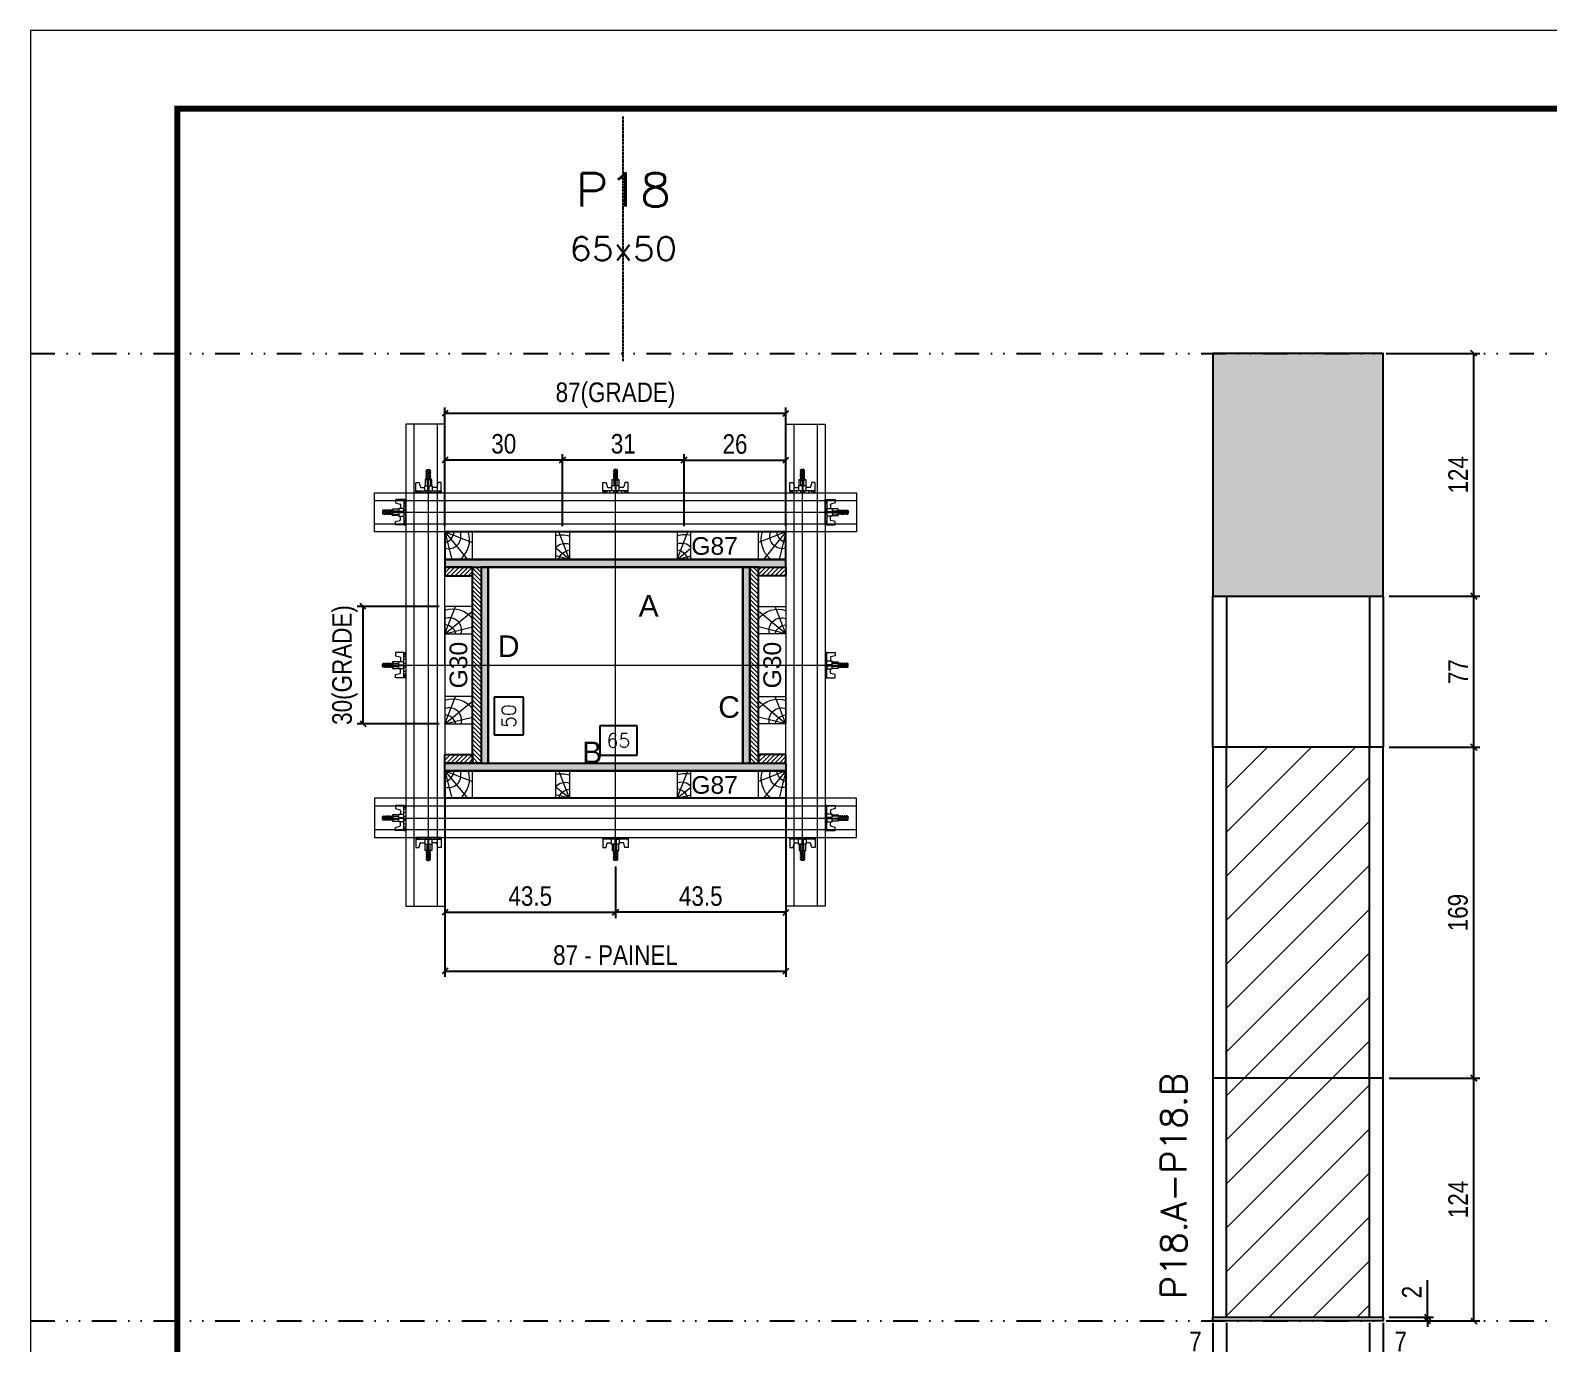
# Model space of a CAD drawing. Extents: x 13379 to 23315, y 867 to 16997.
# Drawn here: x 17569 to 18344, y 11584 to 12254 of the extents above; entities that cross this region are included whole.
import ezdxf
from ezdxf.enums import TextEntityAlignment as Align

# ---------------------------------------------------------------- set-up
doc = ezdxf.new("R2010")
doc.units = 0
for name, pattern in [('DASHED', [0.75, 0.5, -0.25]), ('DIVIDE2', [0.625, 0.25, -0.125, 0, -0.125, 0, -0.125]), ('HIDDEN', [0.375, 0.25, -0.125])]:
    doc.linetypes.add(name, pattern=pattern)
for name, color, linetype in [('CHAPA', 1, 'Continuous'), ('COTA', 241, 'Continuous'), ('MEIO_PONT', 93, 'Continuous'), ('Nível', 160, 'Continuous'), ('Painéis', 200, 'Continuous'), ('SARRAFO', 251, 'Continuous'), ('Sarrafo de Pressão', 42, 'HIDDEN'), ('Texto de Titulo', 7, 'Continuous'), ('Texto Qtd Sarr', 242, 'Continuous'), ('TEXTO_GERAL', 7, 'Continuous')]:
    doc.layers.add(name, color=color, linetype=linetype)
for name, color, linetype, lineweight in [('Folhas', 255, 'Continuous', 9), ('Hachura', 251, 'Continuous', 9), ('Madeira', 126, 'Continuous', 18), ('Perfil Metálico', 224, 'Continuous', 18), ('SARRAFO DE PRESSAO', 251, 'DASHED', 9), ('Texto Seção', 7, 'Continuous', 15)]:
    doc.layers.add(name, color=color, linetype=linetype, lineweight=lineweight)
doc.styles.add('ARIAL', font='arial.ttf')
doc.styles.add('COTA TECNICA', font='techl___.ttf', dxfattribs={"height": 10})
doc.styles.add('COTA TECNICA 2X', font='techl___.ttf', dxfattribs={"height": 10})
doc.styles.add('COTA TECNICA-50', font='techl___.ttf', dxfattribs={"height": 10})
doc.styles.add('REGUA-120', font='ROMANS.shx', dxfattribs={"height": 15})
doc.styles.add('ROMANS', font='romans.shx')
doc.styles.add('SANSSERIF', font='sas_____.pfb')
doc.dimstyles.new('COTA PAINEL-50', dxfattribs={"dimtxt": 10, "dimasz": 3, "dimexe": 3, "dimexo": 3, "dimgap": 3, "dimtad": 1, "dimdec": 1, "dimzin": 12, "dimdsep": 46, "dimtxsty": 'COTA TECNICA-50', "dimblk1": 'OBLIQUE', "dimblk2": 'OBLIQUE', "dimsah": 1, "dimcen": 0.9, "dimclrd": 4, "dimclre": 4, "dimclrt": 240, "dimadec": 1, "dimazin": 3, "dimtfac": 1, "dimtdec": 1, "dimtmove": 0, "dimatfit": 3, "dimfxl": 1, "dimtolj": 1, "dimtzin": 12, "dimarcsym": 0})
doc.dimstyles.new('PAINEL', dxfattribs={"dimtxt": 10, "dimasz": 3, "dimexe": 3, "dimexo": 3, "dimgap": 3, "dimtad": 1, "dimdec": 1, "dimzin": 12, "dimdsep": 46, "dimtxsty": 'COTA TECNICA', "dimblk1": 'OBLIQUE', "dimblk2": 'OBLIQUE', "dimsah": 1, "dimcen": 0.9, "dimclrd": 4, "dimclre": 4, "dimclrt": 240, "dimadec": 1, "dimazin": 3, "dimtfac": 1, "dimtdec": 1, "dimtmove": 0, "dimatfit": 3, "dimfxl": 1, "dimtolj": 1, "dimtzin": 12, "dimarcsym": 0})
doc.dimstyles.new('SECAO PILAR', dxfattribs={"dimtxt": 10, "dimasz": 3, "dimexe": 3, "dimexo": 3, "dimgap": 3, "dimtad": 1, "dimdec": 1, "dimlfac": 0.5, "dimzin": 12, "dimdsep": 46, "dimtxsty": 'COTA TECNICA 2X', "dimblk1": 'OBLIQUE', "dimblk2": 'OBLIQUE', "dimsah": 1, "dimcen": 0.9, "dimclrd": 256, "dimclre": 256, "dimclrt": 256, "dimadec": 1, "dimazin": 3, "dimtfac": 1, "dimtdec": 1, "dimtmove": 0, "dimatfit": 3, "dimfxl": 1, "dimtolj": 1, "dimtzin": 12, "dimarcsym": 0})
doc.dimstyles.new('SECÇÃO 2', dxfattribs={"dimtxt": 7, "dimasz": 6, "dimexe": 0.18, "dimexo": 2, "dimgap": -4, "dimtad": 3, "dimdec": 1, "dimlfac": 0.5, "dimzin": 12, "dimdsep": 46, "dimtxsty": 'ROMANS', "dimblk": 'ARCHTICK', "dimcen": 0.09, "dimse1": 1, "dimse2": 1, "dimsd1": 1, "dimsd2": 1, "dimclrd": 180, "dimclre": 5, "dimclrt": 1, "dimadec": 0, "dimazin": 3, "dimtfac": 1, "dimtdec": 1, "dimtofl": 0, "dimtmove": 0, "dimatfit": 3, "dimldrblk": 'ARCHTICK', "dimfxl": 1, "dimtolj": 1, "dimtzin": 0, "dimarcsym": 0})
pattern_1 = [(135, (-5129.9302, 21066.0892), (-1.12253202, -1.12253202), [])]

# ---------------------------------------------------------------- blocks, each defined once
blk = doc.blocks.new('9999999999')
at = {"layer": 'Folhas'}
blk.add_lwpolyline([(98138.98, 34190.21), (99623.98, 34190.21), (99623.98, 35240.21), (98138.98, 35240.21)], close=True, dxfattribs=at)
at = {"layer": 'Folhas', "color": 30, "const_width": 3}
blk.add_lwpolyline([(98213.98, 34230.21), (99583.98, 34230.21), (99583.98, 35200.21), (98213.98, 35200.21)], close=True, dxfattribs=at)
blk = doc.blocks.new('*D572')
at = {"layer": 'COTA', "color": 180, "lineweight": -2, "transparency": 16777216}
for p, q in [((17879.08, 11899.14), (17860.08, 11899.14)), ((17860.08, 11899.14), (17860.08, 11884.14)), ((17879.08, 11884.14), (17879.08, 11899.14)), ((17860.08, 11884.14), (17879.08, 11884.14))]:
    blk.add_line(p, q, dxfattribs=at)
at = {"layer": 'Defpoints', "color": 0, "transparency": 16777216}
for p in [(17803.08, 11880.14), (17933.08, 11880.14), (17933.08, 11880.14)]:
    blk.add_point(p, dxfattribs=at)
at = {"layer": 'COTA', "color": 1, "transparency": 16777216, "insert": (17869.58, 11891.64), "char_height": 7, "attachment_point": 5, "style": 'ROMANS'}
blk.add_mtext('\\A1;65', dxfattribs=at)
blk = doc.blocks.new('_ArchTick')
at = {"color": 0, "linetype": 'ByBlock', "const_width": 0.15}
blk.add_lwpolyline([(-0.5, -0.5), (0.5, 0.5)], dxfattribs=at)
blk = doc.blocks.new('_Oblique')
at = {"color": 0, "linetype": 'ByBlock', "lineweight": -2}
blk.add_line((-0.5, -0.5), (0.5, 0.5), dxfattribs=at)
blk = doc.blocks.new('*D573')
at = {"layer": 'COTA', "lineweight": -2, "transparency": 16777216}
for p, q in [((17781.08, 11873.14), (17781.08, 11770.94)), ((17955.08, 11873.14), (17955.08, 11770.94)), ((17781.08, 11773.94), (17955.08, 11773.94))]:
    blk.add_line(p, q, dxfattribs=at)
at = {"layer": 'Defpoints', "color": 0, "transparency": 16777216}
for p in [(17781.08, 11876.14), (17955.08, 11876.14), (17955.08, 11773.94)]:
    blk.add_point(p, dxfattribs=at)
at = {"layer": 'COTA', "lineweight": -2, "transparency": 16777216, "xscale": 3, "yscale": 3, "zscale": 3, "rotation": 180}
blk.add_blockref('_Oblique', (17781.08, 11773.94), dxfattribs=at)
at = {"layer": 'COTA', "lineweight": -2, "transparency": 16777216, "xscale": 3, "yscale": 3, "zscale": 3}
blk.add_blockref('_Oblique', (17955.08, 11773.94), dxfattribs=at)
at = {"layer": 'COTA', "transparency": 16777216, "insert": (17868.08, 11782.03), "char_height": 10, "attachment_point": 5, "style": 'COTA TECNICA 2X'}
blk.add_mtext('\\A1;87 - PAINEL', dxfattribs=at)
blk = doc.blocks.new('*D574')
at = {"layer": 'COTA', "lineweight": -2, "transparency": 16777216}
for p, q in [((17781.08, 11839.14), (17781.08, 11800.95)), ((17868.14, 11827.34), (17868.14, 11800.95)), ((17781.08, 11803.95), (17868.14, 11803.95))]:
    blk.add_line(p, q, dxfattribs=at)
at = {"layer": 'Defpoints', "color": 0, "transparency": 16777216}
for p in [(17781.08, 11842.14), (17868.14, 11830.34), (17868.14, 11803.95)]:
    blk.add_point(p, dxfattribs=at)
at = {"layer": 'COTA', "lineweight": -2, "transparency": 16777216, "xscale": 3, "yscale": 3, "zscale": 3, "rotation": 180}
blk.add_blockref('_Oblique', (17781.08, 11803.95), dxfattribs=at)
at = {"layer": 'COTA', "lineweight": -2, "transparency": 16777216, "xscale": 3, "yscale": 3, "zscale": 3}
blk.add_blockref('_Oblique', (17868.14, 11803.95), dxfattribs=at)
at = {"layer": 'COTA', "transparency": 16777216, "insert": (17824.61, 11812.17), "char_height": 10, "attachment_point": 5, "style": 'COTA TECNICA 2X'}
blk.add_mtext('\\A1;43.5', dxfattribs=at)
blk = doc.blocks.new('*D575')
at = {"layer": 'COTA', "lineweight": -2, "transparency": 16777216}
for p, q in [((17955.08, 11839.14), (17955.08, 11800.95)), ((17868.14, 11827.34), (17868.14, 11800.95)), ((17955.08, 11803.95), (17868.14, 11803.95))]:
    blk.add_line(p, q, dxfattribs=at)
at = {"layer": 'Defpoints', "color": 0, "transparency": 16777216}
for p in [(17955.08, 11842.14), (17868.14, 11830.34), (17868.14, 11803.95)]:
    blk.add_point(p, dxfattribs=at)
at = {"layer": 'COTA', "lineweight": -2, "transparency": 16777216, "xscale": 3, "yscale": 3, "zscale": 3, "rotation": 180}
blk.add_blockref('_Oblique', (17868.14, 11803.95), dxfattribs=at)
at = {"layer": 'COTA', "lineweight": -2, "transparency": 16777216, "xscale": 3, "yscale": 3, "zscale": 3}
blk.add_blockref('_Oblique', (17955.08, 11803.95), dxfattribs=at)
at = {"layer": 'COTA', "transparency": 16777216, "insert": (17911.61, 11812.17), "char_height": 10, "attachment_point": 5, "style": 'COTA TECNICA 2X'}
blk.add_mtext('\\A1;43.5', dxfattribs=at)
blk = doc.blocks.new('*D576')
at = {"layer": 'COTA', "color": 180, "lineweight": -2, "transparency": 16777216}
for p, q in [((17821.17, 11913.8), (17806.17, 11913.8)), ((17806.17, 11913.8), (17806.17, 11894.47)), ((17821.17, 11894.47), (17821.17, 11913.8)), ((17806.17, 11894.47), (17821.17, 11894.47))]:
    blk.add_line(p, q, dxfattribs=at)
at = {"layer": 'Defpoints', "color": 0, "transparency": 16777216}
for p in [(17803.08, 11980.14), (17825.17, 11980.14), (17803.08, 11880.14)]:
    blk.add_point(p, dxfattribs=at)
at = {"layer": 'COTA', "color": 1, "transparency": 16777216, "insert": (17813.67, 11904.14), "char_height": 7, "attachment_point": 5, "rotation": 90, "style": 'ROMANS'}
blk.add_mtext('\\A1;50', dxfattribs=at)
blk = doc.blocks.new('titulo1')
at = {"layer": 'Defpoints', "color": 252, "linetype": 'HIDDEN', "ltscale": 2}
blk.add_line((0, 0), (0, 125), dxfattribs=at)
at = {"layer": 'Defpoints', "style": 'ROMANS', "oblique": 15}
blk.add_attdef('FOLHA', text='', height=10, dxfattribs=at).set_placement((0, 15.58), align=Align.MIDDLE_CENTER)
at = {"layer": 'Texto Qtd Sarr', "color": 3, "style": 'ROMANS', "oblique": 15}
for tag, height, p in [('TITULO', 17, (0, 71.45)), ('SEÇÃO', 12, (0, 41.55))]:
    blk.add_attdef(tag, text='', height=height, dxfattribs=at).set_placement(p, align=Align.MIDDLE_CENTER)
blk = doc.blocks.new('PONTALETE')
at = {"layer": 'Madeira'}
for q in [(2.71, 7), (7, 5.76), (7, 1.74)]:
    blk.add_line((0, 0), q, dxfattribs=at)
blk.add_lwpolyline([(0, 0), (7, 0), (7, 7), (0, 7)], close=True, dxfattribs=at)
for centre, radius, start, end in [((2.04, 0.06), 6.23, 37.2818, 109.0913), ((1.09, 0.9), 3.19, 343.603, 109.9847), ((-0.21, -0.78), 3.09, 14.6322, 86.0383)]:
    blk.add_arc(centre, radius, start, end, dxfattribs=at)
blk = doc.blocks.new('*D577')
at = {"layer": 'COTA', "lineweight": -2, "transparency": 16777216}
for p, q in [((17781.08, 12001.14), (17781.08, 12061.7)), ((17781.08, 12058.7), (17955.08, 12058.7)), ((17955.08, 12001.14), (17955.08, 12061.7))]:
    blk.add_line(p, q, dxfattribs=at)
at = {"layer": 'Defpoints', "color": 0, "transparency": 16777216}
for p in [(17955.08, 12058.7), (17781.08, 11998.14), (17955.08, 11998.14)]:
    blk.add_point(p, dxfattribs=at)
at = {"layer": 'COTA', "lineweight": -2, "transparency": 16777216, "xscale": 3, "yscale": 3, "zscale": 3, "rotation": 180}
blk.add_blockref('_Oblique', (17781.08, 12058.7), dxfattribs=at)
at = {"layer": 'COTA', "lineweight": -2, "transparency": 16777216, "xscale": 3, "yscale": 3, "zscale": 3}
blk.add_blockref('_Oblique', (17955.08, 12058.7), dxfattribs=at)
at = {"layer": 'COTA', "transparency": 16777216, "insert": (17868.08, 12067.92), "char_height": 10, "attachment_point": 5, "style": 'COTA TECNICA 2X'}
blk.add_mtext('\\A1;87(GRADE)', dxfattribs=at)
blk = doc.blocks.new('MEIO PONTALETE')
at = {"layer": 'Madeira'}
for q in [(2.71, 7), (3.5, 2.88), (3.5, 0.87)]:
    blk.add_line((0, 0), q, dxfattribs=at)
blk.add_lwpolyline([(0, 0), (3.5, 0), (3.5, 7), (0, 7)], close=True, dxfattribs=at)
for centre, radius, start, end in [((2.04, 0.06), 6.23, 76.4499, 109.0913), ((1.09, 0.9), 3.19, 40.9063, 109.9847), ((-0.21, -0.78), 3.09, 14.6322, 86.0383)]:
    blk.add_arc(centre, radius, start, end, dxfattribs=at)
blk = doc.blocks.new('*D578')
at = {"layer": 'COTA', "lineweight": -2, "transparency": 16777216}
for p, q in [((17903.08, 12001.14), (17903.08, 12037.86)), ((17903.08, 12034.86), (17955.08, 12034.86)), ((17955.08, 12001.14), (17955.08, 12037.86))]:
    blk.add_line(p, q, dxfattribs=at)
at = {"layer": 'Defpoints', "color": 0, "transparency": 16777216}
for p in [(17955.08, 12034.86), (17903.08, 11998.14), (17955.08, 11998.14)]:
    blk.add_point(p, dxfattribs=at)
at = {"layer": 'COTA', "lineweight": -2, "transparency": 16777216, "xscale": 3, "yscale": 3, "zscale": 3, "rotation": 180}
blk.add_blockref('_Oblique', (17903.08, 12034.86), dxfattribs=at)
at = {"layer": 'COTA', "lineweight": -2, "transparency": 16777216, "xscale": 3, "yscale": 3, "zscale": 3}
blk.add_blockref('_Oblique', (17955.08, 12034.86), dxfattribs=at)
at = {"layer": 'COTA', "transparency": 16777216, "insert": (17929.08, 12042.96), "char_height": 10, "attachment_point": 5, "style": 'COTA TECNICA 2X'}
blk.add_mtext('\\A1;26', dxfattribs=at)
blk = doc.blocks.new('*D590')
at = {"layer": 'COTA', "lineweight": -2, "transparency": 16777216}
for p, q in [((17841.08, 12001.14), (17841.08, 12037.86)), ((17903.08, 12034.86), (17841.08, 12034.86)), ((17903.08, 12001.14), (17903.08, 12037.86))]:
    blk.add_line(p, q, dxfattribs=at)
at = {"layer": 'Defpoints', "color": 0, "transparency": 16777216}
for p in [(17841.08, 12034.86), (17841.08, 11998.14), (17903.08, 11998.14)]:
    blk.add_point(p, dxfattribs=at)
at = {"layer": 'COTA', "lineweight": -2, "transparency": 16777216, "xscale": 3, "yscale": 3, "zscale": 3, "rotation": 180}
blk.add_blockref('_Oblique', (17841.08, 12034.86), dxfattribs=at)
at = {"layer": 'COTA', "lineweight": -2, "transparency": 16777216, "xscale": 3, "yscale": 3, "zscale": 3}
blk.add_blockref('_Oblique', (17903.08, 12034.86), dxfattribs=at)
at = {"layer": 'COTA', "transparency": 16777216, "insert": (17872.08, 12043.08), "char_height": 10, "attachment_point": 5, "style": 'COTA TECNICA 2X'}
blk.add_mtext('\\A1;31', dxfattribs=at)
blk = doc.blocks.new('*D591')
at = {"layer": 'COTA', "linetype": 'ByBlock', "lineweight": -2, "transparency": 16777216}
for p, q in [((17781.08, 12001.14), (17781.08, 12037.86)), ((17841.08, 12034.86), (17781.08, 12034.86)), ((17841.08, 12001.14), (17841.08, 12037.86))]:
    blk.add_line(p, q, dxfattribs=at)
at = {"layer": 'Defpoints', "color": 0, "linetype": 'ByBlock', "transparency": 16777216}
for p in [(17781.08, 12034.86), (17781.08, 11998.14), (17841.08, 11998.14)]:
    blk.add_point(p, dxfattribs=at)
at = {"layer": 'COTA', "linetype": 'ByBlock', "lineweight": -2, "transparency": 16777216, "xscale": 3, "yscale": 3, "zscale": 3, "rotation": 180}
blk.add_blockref('_Oblique', (17781.08, 12034.86), dxfattribs=at)
at = {"layer": 'COTA', "linetype": 'ByBlock', "lineweight": -2, "transparency": 16777216, "xscale": 3, "yscale": 3, "zscale": 3}
blk.add_blockref('_Oblique', (17841.08, 12034.86), dxfattribs=at)
at = {"layer": 'COTA', "linetype": 'ByBlock', "transparency": 16777216, "insert": (17811.08, 12043.08), "char_height": 10, "attachment_point": 5, "style": 'COTA TECNICA 2X'}
blk.add_mtext('\\A1;30', dxfattribs=at)
blk = doc.blocks.new('C')
at = {"layer": 'Hachura', "color": 0}
for p, q in [((0, 3.22), (0, -3.22)), ((0.45, 3.22), (0, 3.22)), ((0.46, 3.16), (0, 3.16)), ((0.46, 3.05), (0, 3.05)), ((0.46, 2.88), (0, 2.88)), ((0, 2.75), (0, -1.16)), ((0.46, 2.65), (0, 2.65)), ((0.46, 2.23), (0, 2.23)), ((0.46, 1.51), (0, 1.51)), ((0.39, 0.49), (0.17, 0.49)), ((0.45, -3.23), (0.45, 3.22)), ((0.45, 3.22), (2.58, 3.22)), ((1.74, 0.97), (0.45, 0.97)), ((1.45, 0.1), (0.45, 0.1)), ((1.35, 1.94), (1.35, 0.96)), ((2.58, 2.39), (1.47, 2.09)), ((1.74, -0.97), (1.74, 0.97)), ((1.74, 0.97), (1.74, 0.84)), ((1.74, 0.97), (1.74, 0.84)), ((1.74, 0.84), (3.35, 0.84)), ((3.35, 0.45), (1.74, 0.45)), ((2.58, 3.22), (2.58, 2.39)), ((3.32, 0.84), (3.32, -0.84)), ((3.35, 0.84), (3.35, -0.84)), ((3.68, 0.45), (3.35, 0.45)), ((3.84, -0.52), (3.35, 0.45)), ((3.35, 0.06), (3.67, -0.57)), ((3.68, 0.45), (4.16, -0.52)), ((3.72, 0.5), (4.25, -0.57)), ((4.37, -0.55), (3.83, 0.53)), ((4.15, 0.45), (3.93, 0.45)), ((4.42, -0.52), (3.93, 0.45)), ((4.15, 0.45), (4.26, 0.45)), ((4.26, 0.45), (4.74, -0.52)), ((4.3, 0.5), (4.83, -0.57)), ((4.95, -0.55), (4.41, 0.53)), ((4.51, 0.45), (4.84, 0.45)), ((5, -0.52), (4.51, 0.45)), ((4.84, 0.45), (5.32, -0.52)), ((4.88, 0.5), (5.41, -0.57)), ((5.53, -0.55), (4.99, 0.53)), ((5.58, -0.52), (5.09, 0.45)), ((5.42, 0.45), (5.09, 0.45)), ((5.58, -0.52), (5.09, 0.45)), ((5.42, 0.45), (5.74, -0.19)), ((5.46, 0.5), (5.74, -0.07)), ((5.74, 0.19), (5.57, 0.53)), ((5.74, 0.32), (5.68, 0.45)), ((5.68, 0.45), (5.74, 0.45)), ((5.74, 0.45), (5.9, 0.29)), ((5.74, 0.45), (5.74, -0.52)), ((5.9, -0.36), (5.9, 0.29)), ((0.45, 0), (0, 0)), ((0.46, -1.52), (0, -1.52)), ((0.46, -2.23), (0, -2.23)), ((0.46, -2.65), (0, -2.65)), ((0.46, -2.88), (0, -2.88)), ((0.46, -3.05), (0, -3.05)), ((0.46, -3.16), (0, -3.16)), ((0, -3.22), (2.57, -3.22)), ((0.08, -0.48), (0.29, -0.48)), ((0.29, -0.48), (0.4, -0.48)), ((0.45, 0), (0.45, -0.97)), ((0.45, -0.16), (1.45, -0.16)), ((0.45, -0.65), (0.45, -0.32)), ((0.45, -3.23), (0.45, -0.65)), ((0.45, -0.97), (1.74, -0.97)), ((1.35, -1.94), (1.35, -0.97)), ((2.58, -2.39), (1.47, -2.1)), ((3.35, -0.32), (1.74, -0.32)), ((3.35, -0.84), (1.74, -0.84)), ((2.58, -3.23), (2.58, -2.39)), ((3.35, -0.07), (3.58, -0.52)), ((3.35, -0.52), (3.58, -0.52)), ((3.84, -0.52), (4.16, -0.52)), ((4.42, -0.52), (4.74, -0.52)), ((4.63, -0.52), (4.74, -0.52)), ((5, -0.52), (5.32, -0.52)), ((5.58, -0.52), (5.74, -0.52)), ((5.74, -0.52), (5.9, -0.36)), ((5.74, -0.52), (5.74, -0.52))]:
    blk.add_line(p, q, dxfattribs=at)
for centre, radius, start, end in [((1.52, 1.94), 0.161, 104.7436, 180), ((1.44, -0.03), 0.129, 272.695, 87.305), ((3.81, 0.39), 0.143, 25.5688, 154.4312), ((4.39, 0.39), 0.143, 25.5688, 154.4312), ((4.97, 0.39), 0.143, 25.5688, 154.4312), ((5.55, 0.39), 0.143, 25.5688, 154.4312), ((0.17, -0.37), 0.174, 221.744, 317.8592), ((1.52, -1.94), 0.161, 180, 255.2564), ((3.71, -0.4), 0.174, 222.1408, 318.256), ((4.29, -0.4), 0.174, 222.1408, 318.256), ((4.87, -0.4), 0.174, 222.1408, 318.256), ((5.45, -0.4), 0.174, 222.1408, 318.256), ((5.61, -0.4), 0.174, 317.8592, 318.256)]:
    blk.add_arc(centre, radius, start, end, dxfattribs=at)
blk = doc.blocks.new('*D579')
at = {"layer": 'COTA', "lineweight": -2, "transparency": 16777216}
for p, q in [((17778.08, 11960.14), (17736.27, 11960.14)), ((17739.27, 11900.22), (17739.27, 11960.14)), ((17778.11, 11900.22), (17736.27, 11900.22))]:
    blk.add_line(p, q, dxfattribs=at)
at = {"layer": 'Defpoints', "color": 0, "transparency": 16777216}
for p in [(17739.27, 11960.14), (17781.08, 11960.14), (17781.11, 11900.22)]:
    blk.add_point(p, dxfattribs=at)
at = {"layer": 'COTA', "lineweight": -2, "transparency": 16777216, "xscale": 3, "yscale": 3, "zscale": 3}
for p, rotation in [((17739.27, 11960.14), 90), ((17739.27, 11900.22), 270)]:
    blk.add_blockref('_Oblique', p, dxfattribs=dict(at, rotation=rotation))
at = {"layer": 'COTA', "transparency": 16777216, "insert": (17730.05, 11930.18), "char_height": 10, "attachment_point": 5, "rotation": 90, "style": 'COTA TECNICA 2X'}
blk.add_mtext('\\A1;30(GRADE)', dxfattribs=at)
blk = doc.blocks.new('*D580')
at = {"layer": 'COTA', "color": 4, "lineweight": -2, "transparency": 16777216}
for p, q in [((18172.92, 11594.3), (18172.92, 11540.13)), ((18259.92, 11594.3), (18259.92, 11540.13)), ((18172.92, 11543.13), (18259.92, 11543.13))]:
    blk.add_line(p, q, dxfattribs=at)
at = {"layer": 'Defpoints', "color": 0, "transparency": 16777216}
for p in [(18172.92, 11597.3), (18259.92, 11597.3), (18259.92, 11543.13)]:
    blk.add_point(p, dxfattribs=at)
at = {"layer": 'COTA', "color": 4, "lineweight": -2, "transparency": 16777216, "xscale": 3, "yscale": 3, "zscale": 3, "rotation": 180}
blk.add_blockref('_Oblique', (18172.92, 11543.13), dxfattribs=at)
at = {"layer": 'COTA', "color": 4, "lineweight": -2, "transparency": 16777216, "xscale": 3, "yscale": 3, "zscale": 3}
blk.add_blockref('_Oblique', (18259.92, 11543.13), dxfattribs=at)
at = {"layer": 'COTA', "color": 240, "transparency": 16777216, "insert": (18216.42, 11551.22), "char_height": 10, "attachment_point": 5, "style": 'COTA TECNICA'}
blk.add_mtext('\\A1;87', dxfattribs=at)
blk = doc.blocks.new('*D581')
at = {"layer": 'COTA', "color": 4, "lineweight": -2, "transparency": 16777216}
for p, q in [((18262.92, 11719.3), (18309.16, 11719.3)), ((18306.16, 11595.3), (18306.16, 11719.3)), ((18262.92, 11595.3), (18309.16, 11595.3))]:
    blk.add_line(p, q, dxfattribs=at)
at = {"layer": 'Defpoints', "color": 0, "transparency": 16777216}
for p in [(18259.92, 11719.3), (18306.16, 11719.3), (18259.92, 11595.3)]:
    blk.add_point(p, dxfattribs=at)
at = {"layer": 'COTA', "color": 4, "lineweight": -2, "transparency": 16777216, "xscale": 3, "yscale": 3, "zscale": 3}
for p, rotation in [((18306.16, 11719.3), 90), ((18306.16, 11595.3), 270)]:
    blk.add_blockref('_Oblique', p, dxfattribs=dict(at, rotation=rotation))
at = {"layer": 'COTA', "color": 240, "transparency": 16777216, "insert": (18298.09, 11657.3), "char_height": 10, "attachment_point": 5, "rotation": 90, "style": 'COTA TECNICA-50'}
blk.add_mtext('\\A1;124', dxfattribs=at)
blk = doc.blocks.new('*D582')
at = {"layer": 'COTA', "color": 4, "lineweight": -2, "transparency": 16777216}
for p, q in [((18282.45, 11597.3), (18282.45, 11616.1)), ((18262.92, 11597.3), (18285.45, 11597.3)), ((18262.92, 11595.3), (18285.45, 11595.3)), ((18282.45, 11595.3), (18282.45, 11597.3)), ((18282.45, 11595.3), (18282.45, 11592.3))]:
    blk.add_line(p, q, dxfattribs=at)
at = {"layer": 'Defpoints', "color": 0, "transparency": 16777216}
for p in [(18259.92, 11597.3), (18259.92, 11595.3), (18282.45, 11595.3)]:
    blk.add_point(p, dxfattribs=at)
at = {"layer": 'COTA', "color": 4, "lineweight": -2, "transparency": 16777216, "xscale": 3, "yscale": 3, "zscale": 3}
for p, rotation in [((18282.45, 11597.3), 270), ((18282.45, 11595.3), 90)]:
    blk.add_blockref('_Oblique', p, dxfattribs=dict(at, rotation=rotation))
at = {"layer": 'COTA', "color": 240, "transparency": 16777216, "insert": (18274.45, 11610.05), "char_height": 10, "attachment_point": 5, "rotation": 90, "style": 'COTA TECNICA-50'}
blk.add_mtext('\\A1;2', dxfattribs=at)
blk = doc.blocks.new('*D583')
at = {"layer": 'COTA', "color": 4, "lineweight": -2, "transparency": 16777216}
for p, q in [((18172.92, 11592.3), (18172.92, 11573.79)), ((18179.92, 11594.3), (18179.92, 11573.79)), ((18172.92, 11576.79), (18158.19, 11576.79)), ((18179.92, 11576.79), (18172.92, 11576.79))]:
    blk.add_line(p, q, dxfattribs=at)
at = {"layer": 'Defpoints', "color": 0, "transparency": 16777216}
for p in [(18172.92, 11595.3), (18179.92, 11597.3), (18172.92, 11576.79)]:
    blk.add_point(p, dxfattribs=at)
at = {"layer": 'COTA', "color": 4, "lineweight": -2, "transparency": 16777216, "xscale": 3, "yscale": 3, "zscale": 3, "rotation": 180}
blk.add_blockref('_Oblique', (18172.92, 11576.79), dxfattribs=at)
at = {"layer": 'COTA', "color": 4, "lineweight": -2, "transparency": 16777216, "xscale": 3, "yscale": 3, "zscale": 3}
blk.add_blockref('_Oblique', (18179.92, 11576.79), dxfattribs=at)
at = {"layer": 'COTA', "color": 240, "transparency": 16777216, "insert": (18164.06, 11584.87), "char_height": 10, "attachment_point": 5, "style": 'COTA TECNICA-50'}
blk.add_mtext('\\A1;7', dxfattribs=at)
blk = doc.blocks.new('*D584')
at = {"layer": 'COTA', "color": 4, "lineweight": -2, "transparency": 16777216}
for p, q in [((18252.92, 11594.3), (18252.92, 11573.79)), ((18259.92, 11592.3), (18259.92, 11573.79)), ((18252.92, 11576.79), (18259.92, 11576.79)), ((18259.92, 11576.79), (18274.65, 11576.79))]:
    blk.add_line(p, q, dxfattribs=at)
at = {"layer": 'Defpoints', "color": 0, "transparency": 16777216}
for p in [(18252.92, 11597.3), (18259.92, 11595.3), (18259.92, 11576.79)]:
    blk.add_point(p, dxfattribs=at)
at = {"layer": 'COTA', "color": 4, "lineweight": -2, "transparency": 16777216, "xscale": 3, "yscale": 3, "zscale": 3, "rotation": 180}
blk.add_blockref('_Oblique', (18252.92, 11576.79), dxfattribs=at)
at = {"layer": 'COTA', "color": 4, "lineweight": -2, "transparency": 16777216, "xscale": 3, "yscale": 3, "zscale": 3}
blk.add_blockref('_Oblique', (18259.92, 11576.79), dxfattribs=at)
at = {"layer": 'COTA', "color": 240, "transparency": 16777216, "insert": (18268.79, 11584.87), "char_height": 10, "attachment_point": 5, "style": 'COTA TECNICA-50'}
blk.add_mtext('\\A1;7', dxfattribs=at)
blk = doc.blocks.new('*D592')
at = {"layer": 'COTA', "color": 4, "linetype": 'ByBlock', "lineweight": -2, "transparency": 16777216}
for p, q in [((18262.92, 11888.3), (18309.16, 11888.3)), ((18306.16, 11719.3), (18306.16, 11888.3)), ((18262.92, 11719.3), (18309.16, 11719.3))]:
    blk.add_line(p, q, dxfattribs=at)
at = {"layer": 'Defpoints', "color": 0, "linetype": 'ByBlock', "transparency": 16777216}
for p in [(18259.92, 11888.3), (18306.16, 11888.3), (18259.92, 11719.3)]:
    blk.add_point(p, dxfattribs=at)
at = {"layer": 'COTA', "color": 4, "linetype": 'ByBlock', "lineweight": -2, "transparency": 16777216, "xscale": 3, "yscale": 3, "zscale": 3}
for p, rotation in [((18306.16, 11888.3), 90), ((18306.16, 11719.3), 270)]:
    blk.add_blockref('_Oblique', p, dxfattribs=dict(at, rotation=rotation))
at = {"layer": 'COTA', "color": 240, "linetype": 'ByBlock', "transparency": 16777216, "insert": (18298.03, 11803.8), "char_height": 10, "attachment_point": 5, "rotation": 90, "style": 'COTA TECNICA'}
blk.add_mtext('\\A1;169', dxfattribs=at)
blk = doc.blocks.new('*D593')
at = {"layer": 'COTA', "color": 4, "lineweight": -2, "transparency": 16777216}
for p, q in [((18262.92, 12089.3), (18309.16, 12089.3)), ((18306.16, 11965.3), (18306.16, 12089.3)), ((18262.92, 11965.3), (18309.16, 11965.3))]:
    blk.add_line(p, q, dxfattribs=at)
at = {"layer": 'Defpoints', "color": 0, "transparency": 16777216}
for p in [(18259.92, 12089.3), (18306.16, 12089.3), (18259.92, 11965.3)]:
    blk.add_point(p, dxfattribs=at)
at = {"layer": 'COTA', "color": 4, "lineweight": -2, "transparency": 16777216, "xscale": 3, "yscale": 3, "zscale": 3}
for p, rotation in [((18306.16, 12089.3), 90), ((18306.16, 11965.3), 270)]:
    blk.add_blockref('_Oblique', p, dxfattribs=dict(at, rotation=rotation))
at = {"layer": 'COTA', "color": 240, "transparency": 16777216, "insert": (18298.09, 12027.3), "char_height": 10, "attachment_point": 5, "rotation": 90, "style": 'COTA TECNICA'}
blk.add_mtext('\\A1;124', dxfattribs=at)
blk = doc.blocks.new('*D594')
at = {"layer": 'COTA', "color": 4, "lineweight": -2, "transparency": 16777216}
for p, q in [((18262.92, 11965.3), (18309.16, 11965.3)), ((18306.16, 11888.3), (18306.16, 11965.3)), ((18262.92, 11888.3), (18309.16, 11888.3))]:
    blk.add_line(p, q, dxfattribs=at)
at = {"layer": 'Defpoints', "color": 0, "transparency": 16777216}
for p in [(18259.92, 11965.3), (18306.16, 11965.3), (18259.92, 11888.3)]:
    blk.add_point(p, dxfattribs=at)
at = {"layer": 'COTA', "color": 4, "lineweight": -2, "transparency": 16777216, "xscale": 3, "yscale": 3, "zscale": 3}
for p, rotation in [((18306.16, 11965.3), 90), ((18306.16, 11888.3), 270)]:
    blk.add_blockref('_Oblique', p, dxfattribs=dict(at, rotation=rotation))
at = {"layer": 'COTA', "color": 240, "transparency": 16777216, "insert": (18298.09, 11926.8), "char_height": 10, "attachment_point": 5, "rotation": 90, "style": 'COTA TECNICA'}
blk.add_mtext('\\A1;77', dxfattribs=at)

msp = doc.modelspace()

# ---------------------------------------------------------------- hatches: boundary and pattern name
at = {"layer": 'COTA'}
h = msp.add_hatch(dxfattribs=at)
h.set_pattern_fill('AR-CONC', color=256, scale=0.03)
h.set_pattern_definition([(50, (71.3174, 0), (5.4655401, -0.4781726), [0.5715, -6.2865]), (355, (71.3174, 0), (-1.0573026, 5.7317054), [0.4572, -5.0292175]), (100.451445, (71.773, -0.04), (4.4082374, 5.2535326), [0.4857003, -5.3427073]), (46.1842, (71.3174, 1.524), (8.1323712, -1.2612698), [0.85725, -9.42975]), (96.635558, (71.995, 1.419), (7.122124, 7.4227837), [0.7285507, -8.0140682]), (351.18415, (71.3174, 1.524), (7.122124, 7.4227837), [0.685799, -7.543792]), (21, (72.0794, 1.143), (4.5484317, -3.0679559), [0.5715, -6.2865]), (326, (72.0794, 1.143), (1.8540609, 5.525639), [0.4572, -5.0292]), (71.451445, (72.4585, 0.8873), (6.4024926, 2.4576831), [0.4857003, -5.3426981]), (37.5, (71.3174, 0), (0.0926581, 2.53665117), [0, -4.96824, 0, -5.1054, 0, -5.04825]), (7.5, (71.3174, 0), (2.00458988, 3.00541724), [0, -2.91084, 0, -4.85394, 0, -1.92405]), (327.5, (69.6182, 0), (4.06771786, -0.17186232), [0, -1.905, 0, -5.9436, 0, -7.8867]), (317.5, (68.8562, 0), (4.44387544, 0.76279473), [0, -2.4765, 0, -3.94716, 0, -5.6007])])
h.paths.add_polyline_path([(18259.92, 12089.3), (18172.92, 12089.3), (18172.92, 11965.3), (18259.92, 11965.3)])
at = {"layer": 'Hachura'}
h = msp.add_hatch(color=256, dxfattribs=at)
h.dxf.hatch_style = 1
h.paths.add_polyline_path([(17955.08, 11980.14), (17955.08, 11984.14), (17781.08, 11984.14), (17781.08, 11980.14)])
h = msp.add_hatch(color=256, dxfattribs=at)
h.dxf.hatch_style = 1
h.paths.add_polyline_path([(17955.08, 11980.14), (17955.08, 11984.14), (17781.08, 11984.14), (17781.08, 11980.14)])
h = msp.add_hatch(dxfattribs=at)
h.set_pattern_fill('ANSI31', color=256, scale=0.5, angle=180, style=0)
h.set_pattern_definition([(225, (8657.1261, -10949.2708), (1.12253202, -1.12253202), [])])
h.paths.add_polyline_path([(17795.08, 11980.14), (17795.08, 11975.74), (17781.08, 11975.74), (17781.08, 11980.14)])
h = msp.add_hatch(dxfattribs=at)
h.set_pattern_fill('ANSI31', color=256, scale=0.5, angle=90, style=0)
h.set_pattern_definition(pattern_1)
h.paths.add_polyline_path([(17799.48, 11980.14), (17795.08, 11980.14), (17795.08, 11880.14), (17799.48, 11880.14)])
h = msp.add_hatch(color=256, dxfattribs=at)
h.dxf.hatch_style = 1
h.paths.add_polyline_path([(17799.48, 11880.14), (17803.08, 11880.14), (17803.08, 11980.14), (17799.48, 11980.14)])
h = msp.add_hatch(color=256, dxfattribs=at)
h.dxf.hatch_style = 1
h.paths.add_polyline_path([(17799.48, 11880.14), (17803.08, 11880.14), (17803.08, 11980.14), (17799.48, 11980.14)])
h = msp.add_hatch(color=256, dxfattribs=at)
h.dxf.hatch_style = 1
h.paths.add_polyline_path([(17933.08, 11880.14), (17936.68, 11880.14), (17936.68, 11980.14), (17933.08, 11980.14)])
h = msp.add_hatch(color=256, dxfattribs=at)
h.dxf.hatch_style = 1
h.paths.add_polyline_path([(17933.08, 11880.14), (17936.68, 11880.14), (17936.68, 11980.14), (17933.08, 11980.14)])
h = msp.add_hatch(dxfattribs=at)
h.set_pattern_fill('ANSI31', color=256, scale=0.5, angle=90, style=0)
h.set_pattern_definition(pattern_1)
h.paths.add_polyline_path([(17936.68, 11980.14), (17941.08, 11980.14), (17941.08, 11880.14), (17936.68, 11880.14)])
h = msp.add_hatch(dxfattribs=at)
h.set_pattern_fill('ANSI31', color=256, scale=0.5, angle=180, style=0)
h.set_pattern_definition([(225, (8452.1261, -10949.2708), (1.12253202, -1.12253202), [])])
h.paths.add_polyline_path([(17941.08, 11980.14), (17941.08, 11975.74), (17955.08, 11975.74), (17955.08, 11980.14)])
at = {"layer": 'Hachura', "linetype": 'ByBlock'}
h = msp.add_hatch(dxfattribs=at)
h.set_pattern_fill('ANSI31', color=256, scale=5)
h.set_pattern_definition([(45, (71.317, 0), (-11.22532, 11.22532), [])])
h.paths.add_polyline_path([(18252.92, 11888.3), (18179.92, 11888.3), (18179.92, 11719.3), (18252.92, 11719.3)])
h.paths.add_polyline_path([(18252.92, 11719.3), (18179.92, 11719.3), (18179.92, 11597.3), (18252.92, 11597.3)])
at = {"layer": 'Hachura'}
h = msp.add_hatch(dxfattribs=at)
h.set_pattern_fill('ANSI31', color=256, scale=0.5, angle=180, style=0)
h.set_pattern_definition([(225, (8657.1261, -11011.2708), (1.12253202, -1.12253202), [])])
h.paths.add_polyline_path([(17795.08, 11880.14), (17795.08, 11884.54), (17781.08, 11884.54), (17781.08, 11880.14)])
h = msp.add_hatch(color=256, dxfattribs=at)
h.dxf.hatch_style = 1
h.paths.add_polyline_path([(17955.08, 11880.14), (17955.08, 11876.14), (17781.08, 11876.14), (17781.08, 11880.14)])
h = msp.add_hatch(color=256, dxfattribs=at)
h.dxf.hatch_style = 1
h.paths.add_polyline_path([(17955.08, 11880.14), (17955.08, 11876.14), (17781.08, 11876.14), (17781.08, 11880.14)])
h = msp.add_hatch(dxfattribs=at)
h.set_pattern_fill('ANSI31', color=256, scale=0.5, angle=180, style=0)
h.set_pattern_definition([(225, (8452.1261, -11011.2708), (1.12253202, -1.12253202), [])])
h.paths.add_polyline_path([(17941.08, 11880.14), (17941.08, 11884.54), (17955.08, 11884.54), (17955.08, 11880.14)])

# ---------------------------------------------------------------- linework, layer by layer
for points in [[(17955.08, 11984.14), (17955.08, 11998.14), (17781.08, 11998.14), (17781.08, 11984.14)], [(17955.08, 11876.14), (17955.08, 11862.14), (17781.08, 11862.14), (17781.08, 11876.14)]]:
    msp.add_lwpolyline(points, close=True)
at = {"layer": 'CHAPA'}
for points in [[(17955.08, 11980.14), (17955.08, 11984.14), (17781.08, 11984.14), (17781.08, 11980.14)], [(17955.08, 11980.14), (17955.08, 11984.14), (17781.08, 11984.14), (17781.08, 11980.14)], [(17799.48, 11880.14), (17803.08, 11880.14), (17803.08, 11980.14), (17799.48, 11980.14)], [(17799.48, 11880.14), (17803.08, 11880.14), (17803.08, 11980.14), (17799.48, 11980.14)], [(17933.08, 11880.14), (17936.68, 11880.14), (17936.68, 11980.14), (17933.08, 11980.14)], [(17933.08, 11880.14), (17936.68, 11880.14), (17936.68, 11980.14), (17933.08, 11980.14)], [(17955.08, 11880.14), (17955.08, 11876.14), (17781.08, 11876.14), (17781.08, 11880.14)], [(17955.08, 11880.14), (17955.08, 11876.14), (17781.08, 11876.14), (17781.08, 11880.14)]]:
    msp.add_lwpolyline(points, close=True, dxfattribs=at)
at = {"layer": 'COTA'}
msp.add_lwpolyline([(18172.92, 11965.3), (18259.92, 11965.3), (18259.92, 12089.3), (18172.92, 12089.3)], close=True, dxfattribs=at)
at = {"layer": 'Hachura'}
for p, q in [((17772.67, 11831.34), (17772.67, 12025.14)), ((17868.08, 11831.34), (17868.08, 12025.14)), ((17963.49, 11831.34), (17963.49, 12025.14)), ((17750.26, 12008.19), (17982.1, 12008.18)), ((17750.3, 11930.14), (17986.9, 11930.13)), ((17750.26, 11852.07), (17982.1, 11852.08))]:
    msp.add_line(p, q, dxfattribs=at)
at = {"layer": 'Madeira'}
for points in [[(17781.08, 11900.14), (17795.08, 11900.14), (17795.08, 11960.14), (17781.08, 11960.14)], [(17955.08, 11900.14), (17941.08, 11900.14), (17941.08, 11960.14), (17955.08, 11960.14)]]:
    msp.add_lwpolyline(points, close=True, dxfattribs=at)
at = {"layer": 'Nível', "color": 4, "linetype": 'DIVIDE2', "ltscale": 50}
for p, q in [((17569.5, 12089.3), (21112.79, 12089.3)), ((17569.5, 11595.3), (21112.79, 11595.3))]:
    msp.add_line(p, q, dxfattribs=at)
at = {"layer": 'Painéis'}
for p, q in [((18172.92, 11888.3), (18172.92, 11719.3)), ((18259.92, 11719.3), (18259.92, 11888.3))]:
    msp.add_line(p, q, dxfattribs=at)
for points in [[(17803.08, 11980.14), (17803.08, 11880.14), (17933.08, 11880.14), (17933.08, 11980.14)], [(18172.92, 11965.3), (18259.92, 11965.3), (18259.92, 11888.3), (18172.92, 11888.3)], [(18172.92, 11597.3), (18259.92, 11597.3), (18259.92, 11719.3), (18172.92, 11719.3)], [(18172.92, 11597.3), (18259.92, 11597.3), (18259.92, 11595.3), (18172.92, 11595.3)]]:
    msp.add_lwpolyline(points, close=True, dxfattribs=at)
at = {"layer": 'Perfil Metálico'}
for p, q in [((17765.11, 12053.19), (17765.11, 11807.09)), ((17777.11, 12053.19), (17777.11, 11807.09)), ((17959.05, 12053.19), (17959.05, 11807.09)), ((17971.05, 12053.19), (17971.05, 11807.09))]:
    msp.add_line(p, q, dxfattribs=at)
for points in [[(17781.05, 12053.19), (17761.05, 12053.19), (17761.11, 11807.09), (17781.11, 11807.09)], [(17955.11, 12053.19), (17975.11, 12053.19), (17975.05, 11807.09), (17955.05, 11807.09)], [(17991.08, 12018.14), (17991.08, 11998.14), (17745.08, 11998.14), (17745.08, 12018.14)], [(17745.08, 12002.14), (17745.08, 12014.14), (17991.08, 12014.14), (17991.08, 12002.14)], [(17991.08, 11842.14), (17991.08, 11862.14), (17745.08, 11862.14), (17745.08, 11842.14)], [(17745.08, 11858.14), (17745.08, 11846.14), (17991.08, 11846.14), (17991.08, 11858.14)]]:
    msp.add_lwpolyline(points, close=True, dxfattribs=at)
at = {"layer": 'SARRAFO'}
for points in [[(17781.08, 11975.74), (17795.08, 11975.74), (17795.08, 11980.14), (17781.08, 11980.14)], [(17795.08, 11880.14), (17795.08, 11980.14), (17799.48, 11980.14), (17799.48, 11880.14)], [(17941.08, 11880.14), (17941.08, 11980.14), (17936.68, 11980.14), (17936.68, 11880.14)], [(17955.08, 11975.74), (17941.08, 11975.74), (17941.08, 11980.14), (17955.08, 11980.14)], [(17781.08, 11884.54), (17795.08, 11884.54), (17795.08, 11880.14), (17781.08, 11880.14)], [(17955.08, 11884.54), (17941.08, 11884.54), (17941.08, 11880.14), (17955.08, 11880.14)]]:
    msp.add_lwpolyline(points, close=True, dxfattribs=at)
at = {"layer": 'Sarrafo de Pressão'}
for p, q in [((18179.92, 11965.3), (18179.92, 11888.3)), ((18252.92, 11965.3), (18252.92, 11888.3)), ((18179.92, 11719.3), (18179.92, 11888.3)), ((18252.92, 11719.3), (18252.92, 11888.3)), ((18179.92, 11597.3), (18179.92, 11719.3)), ((18252.92, 11597.3), (18252.92, 11719.3))]:
    msp.add_line(p, q, dxfattribs=at)

# ---------------------------------------------------------------- block references
at = {"layer": 'Hachura', "linetype": 'Continuous', "yscale": 2, "zscale": 2}
for p, xscale, rotation in [((17772.68, 12018.14), -2, 270), ((17868.07, 12018.14), 2, 90.00000000000001), ((17963.48, 12018.14), 2, 90.00000000000001), ((17761.06, 12008.19), 2, 180), ((17975.1, 12008.17), -2, 180), ((17772.67, 11842.14), 2, 270), ((17868.08, 11842.14), -2, 90), ((17963.49, 11842.14), -2, 90)]:
    msp.add_blockref('C', p, dxfattribs=dict(at, xscale=xscale, rotation=rotation))
for p, xscale in [((17761.06, 11930.12), -2), ((17975.1, 11930.14), 2), ((17761.06, 11852.07), -2), ((17975.1, 11852.09), 2)]:
    msp.add_blockref('C', p, dxfattribs=dict(at, xscale=xscale))
at = {"layer": 'Madeira', "yscale": 2, "zscale": 2}
for p, xscale in [((17781.08, 11946.14), 2), ((17955.08, 11946.14), -2), ((17781.08, 11900.14), 2), ((17955.08, 11900.14), -2)]:
    msp.add_blockref('PONTALETE', p, dxfattribs=dict(at, xscale=xscale))
at = {"layer": 'MEIO_PONT', "yscale": 2, "zscale": 2}
for p, xscale, rotation in [((17781.08, 11998.14), 2, 270), ((17955.08, 11998.14), -2, 90), ((17781.08, 11876.14), 2, 270), ((17955.08, 11876.14), -2, 90)]:
    msp.add_blockref('PONTALETE', p, dxfattribs=dict(at, xscale=xscale, rotation=rotation))
at = {"layer": 'MEIO_PONT', "yscale": 1.999999997962732, "zscale": 1.999999997962732}
for p, xscale in [((17844.58, 11984.14), -1.999999997962732), ((17899.58, 11984.14), 1.999999997962732), ((17844.58, 11862.14), -1.999999997962732), ((17899.58, 11862.14), 1.999999997962732)]:
    msp.add_blockref('MEIO PONTALETE', p, dxfattribs=dict(at, xscale=xscale))
at = {"layer": 'SARRAFO DE PRESSAO', "color": 6, "linetype": 'ByBlock'}
msp.add_blockref('9999999999', (-80569.48, -22985.99), dxfattribs=at)
at = {"layer": 'Texto Seção'}
ref = msp.add_blockref('titulo1', (17872.08, 12085.27), dxfattribs=at)
ref.add_attrib('TITULO', 'P18', dxfattribs={"layer": 'Texto de Titulo', "color": 7, "height": 17, "style": 'ROMANS', "width": 1.1}).set_placement((17872.08, 12172.77), align=Align.MIDDLE_CENTER)
ref.add_attrib('SEÇÃO', '65x50', dxfattribs={"layer": 'Texto de Titulo', "color": 7, "height": 12, "style": 'ROMANS', "width": 1.1}).set_placement((17872.08, 12142.77), align=Align.MIDDLE_CENTER)

# ---------------------------------------------------------------- texts
at = {"layer": 'Texto Seção', "insert": (18159.45, 11606.55), "char_height": 13, "width": 285.3299, "attachment_point": 7, "rotation": 90, "style": 'REGUA-120'}
msp.add_mtext('P18.A-P18.B', dxfattribs=at)
at = {"layer": 'TEXTO_GERAL', "color": 0, "linetype": 'Continuous', "style": 'SANSSERIF'}
for p in [(17906.79, 11990.97), (17906.79, 11868.97)]:
    msp.add_text('G87', height=9, dxfattribs=at).set_placement(p, align=Align.MIDDLE_LEFT)
at = {"layer": 'TEXTO_GERAL', "style": 'ARIAL'}
for s, p in [('A', (17885.01, 11960.38)), ('D', (17813.58, 11939.79)), ('C', (17926.08, 11908.73)), ('B', (17856.16, 11885.61))]:
    msp.add_text(s, height=11, dxfattribs=at).set_placement(p, align=Align.MIDDLE_CENTER)
at = {"layer": 'TEXTO_GERAL', "color": 0, "linetype": 'Continuous', "style": 'SANSSERIF'}
for p in [(17787.96, 11918.26), (17948.06, 11918.26)]:
    msp.add_text('G30', height=9, rotation=90, dxfattribs=at).set_placement(p, align=Align.MIDDLE_LEFT)

# ---------------------------------------------------------------- dimensions: what is measured, and where the dimension line sits
at = {"layer": 'COTA'}
for base, p1, p2, angle, dimstyle, picture, middle in [((18306.16, 12089.3), (18259.92, 11965.3), (18259.92, 12089.3), 90, 'PAINEL', '*D593', (18298.09, 12027.3)), ((18306.16, 11965.3), (18259.92, 11888.3), (18259.92, 11965.3), 90, 'PAINEL', '*D594', (18298.09, 11926.8)), ((17868.14, 11803.95), (17955.08, 11842.14), (17868.14, 11830.34), 180, 'SECAO PILAR', '*D575', (17911.61, 11812.17)), ((18306.16, 11719.3), (18259.92, 11595.3), (18259.92, 11719.3), 90, 'COTA PAINEL-50', '*D581', (18298.09, 11657.3)), ((18172.92, 11576.79), (18179.92, 11597.3), (18172.92, 11595.3), 180, 'COTA PAINEL-50', '*D583', (18164.06, 11584.87))]:
    dim = msp.add_linear_dim(base=base, p1=p1, p2=p2, angle=angle, dimstyle=dimstyle, dxfattribs=at)
    dim.commit()
    dim.dimension.update_dxf_attribs({"geometry": picture, "text_midpoint": middle})
for base, p1, p2, text, picture, middle in [((17955.08, 12058.7), (17781.08, 11998.14), (17955.08, 11998.14), '<>(GRADE)', '*D577', (17868.08, 12067.92)), ((17955.08, 11773.94), (17781.08, 11876.14), (17955.08, 11876.14), '<> - PAINEL', '*D573', (17868.08, 11782.03))]:
    dim = msp.add_linear_dim(base=base, p1=p1, p2=p2, text=text, dimstyle='SECAO PILAR', dxfattribs=at)
    dim.commit()
    dim.dimension.update_dxf_attribs({"geometry": picture, "text_midpoint": middle})
at = {"layer": 'COTA', "linetype": 'ByBlock'}
dim = msp.add_linear_dim(base=(17781.08, 12034.86), p1=(17841.08, 11998.14), p2=(17781.08, 11998.14), dimstyle='SECAO PILAR', override={"dimtmove": 1}, dxfattribs=at)
dim.commit()
dim.dimension.update_dxf_attribs({"geometry": '*D591', "text_midpoint": (17811.08, 12043.08)})
at = {"layer": 'COTA'}
for base, p1, p2, dimstyle, picture, middle in [((17841.08, 12034.86), (17903.08, 11998.14), (17841.08, 11998.14), 'SECAO PILAR', '*D590', (17872.08, 12043.08)), ((17955.08, 12034.86), (17903.08, 11998.14), (17955.08, 11998.14), 'SECAO PILAR', '*D578', (17929.08, 12042.96)), ((17868.14, 11803.95), (17781.08, 11842.14), (17868.14, 11830.34), 'SECAO PILAR', '*D574', (17824.61, 11812.17)), ((18259.92, 11576.79), (18252.92, 11597.3), (18259.92, 11595.3), 'COTA PAINEL-50', '*D584', (18268.79, 11584.87))]:
    dim = msp.add_linear_dim(base=base, p1=p1, p2=p2, dimstyle=dimstyle, dxfattribs=at)
    dim.commit()
    dim.dimension.update_dxf_attribs({"geometry": picture, "text_midpoint": middle})
for base, p1, p2, dimstyle, picture, middle in [((17825.17, 11980.14), (17803.08, 11880.14), (17803.08, 11980.14), 'SECÇÃO 2', '*D576', (17825.17, 11904.14)), ((18282.45, 11595.3), (18259.92, 11597.3), (18259.92, 11595.3), 'COTA PAINEL-50', '*D582', (18282.45, 11610.05))]:
    dim = msp.add_linear_dim(base=base, p1=p1, p2=p2, angle=90, dimstyle=dimstyle, dxfattribs=at)
    dim.commit()
    dim.dimension.update_dxf_attribs({"geometry": picture, "text_midpoint": middle, "dimtype": 160})
dim = msp.add_linear_dim(base=(17739.27, 11960.14), p1=(17781.11, 11900.22), p2=(17781.08, 11960.14), angle=90, text='<>(GRADE)', dimstyle='SECAO PILAR', dxfattribs=at)
dim.commit()
dim.dimension.update_dxf_attribs({"geometry": '*D579', "text_midpoint": (17739.27, 11930.18), "dimtype": 160})
dim = msp.add_linear_dim(base=(17933.08, 11880.14), p1=(17803.08, 11880.14), p2=(17933.08, 11880.14), dimstyle='SECÇÃO 2', dxfattribs=at)
dim.commit()
dim.dimension.update_dxf_attribs({"geometry": '*D572', "text_midpoint": (17869.58, 11880.14), "dimtype": 160})
at = {"layer": 'COTA', "linetype": 'ByBlock'}
dim = msp.add_linear_dim(base=(18306.16, 11888.3), p1=(18259.92, 11719.3), p2=(18259.92, 11888.3), angle=90, dimstyle='PAINEL', dxfattribs=at)
dim.commit()
dim.dimension.update_dxf_attribs({"geometry": '*D592', "text_midpoint": (18298.03, 11803.8)})
at = {"layer": 'COTA'}
dim = msp.add_linear_dim(base=(18259.92, 11543.13), p1=(18172.92, 11597.3), p2=(18259.92, 11597.3), dimstyle='PAINEL', override={"dimarcsym": 2}, dxfattribs=at)
dim.commit()
dim.dimension.update_dxf_attribs({"geometry": '*D580', "text_midpoint": (18216.42, 11551.22)})

doc.saveas('drawing.dxf')
